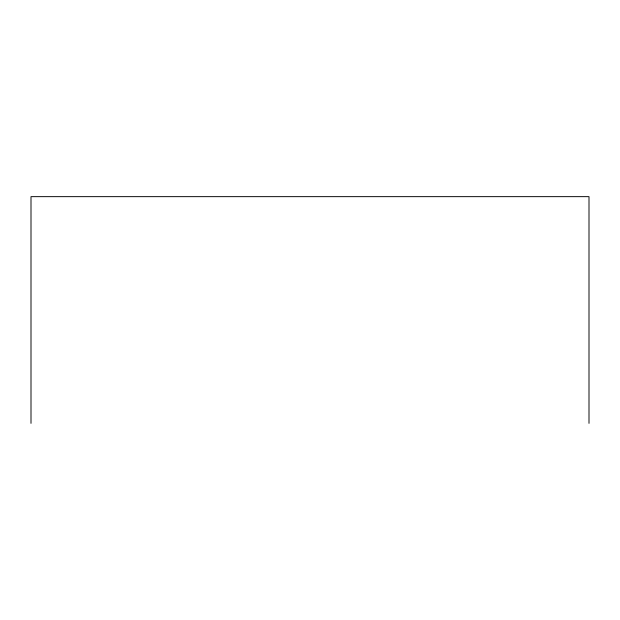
<?xml version="1.0" encoding="UTF-8"?>
<svg xmlns="http://www.w3.org/2000/svg" width="620" height="620" viewBox="0 0 620 620"><rect width="100%" height="100%" fill="white"/><g stroke="black" fill="none" stroke-linecap="round" stroke-linejoin="round"><path stroke-width="0.93" d="M589 423.351L589 196.649L31 196.649L31 423.351"/></g></svg>
